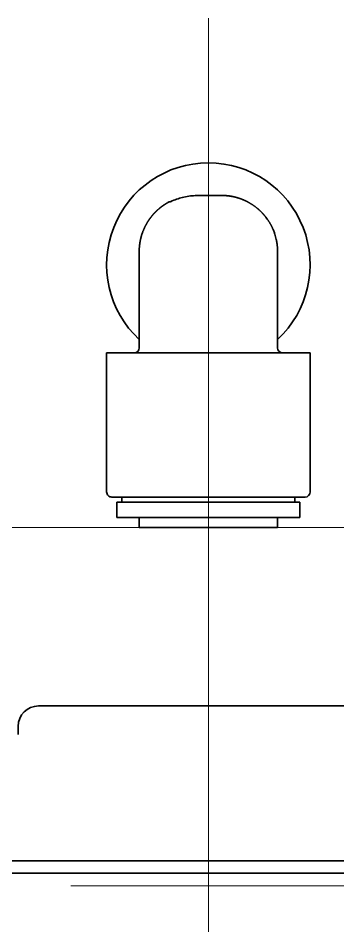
# Model space of a CAD drawing. Extents: x 53 to 4125, y 6244 to 9910.
# Drawn here: x 644.2 to 675.6, y 8003 to 8092.1 of the extents above; entities that cross this region are included whole.
import ezdxf

# ---------------------------------------------------------------- set-up
doc = ezdxf.new("R2010")
doc.units = 0
doc.header["$LTSCALE"] = 5
doc.layers.get('0').update_dxf_attribs({"linetype": 'CONTINUOUS', "lineweight": 0})
doc.layers.add('ORTHO$15', color=7, linetype='CONTINUOUS', true_color=0xffffff)

msp = doc.modelspace()

# ---------------------------------------------------------------- linework, layer by layer
at = {"color": 4}
for p, q in [((662.855, 8092.102), (662.855, 7992.102)), ((612.855, 8042.102), (712.855, 8042.102))]:
    msp.add_line(p, q, dxfattribs=at)
at = {"color": 6}
msp.add_line((649.326, 8006.946), (749.326, 8006.946), dxfattribs=at)
at = {"layer": 'ORTHO$15', "color": 7, "linetype": 'Continuous', "lineweight": 35, "extrusion": (0, 1, 0)}
for p, q in [((661.555, 8074.702), (664.155, 8074.702)), ((656.055, 8059.752), (656.055, 8069.202)), ((669.655, 8069.202), (669.655, 8059.752)), ((672.855, 8059.252), (652.855, 8059.252)), ((652.855, 8059.252), (652.855, 8045.602)), ((672.855, 8045.602), (672.855, 8059.252)), ((672.355, 8045.102), (653.355, 8045.102)), ((654.355, 8045.102), (654.355, 8044.602)), ((671.355, 8044.602), (671.355, 8045.102)), ((653.855, 8044.602), (671.855, 8044.602)), ((653.855, 8044.602), (653.855, 8043.102)), ((671.855, 8043.102), (671.855, 8044.602)), ((671.855, 8043.102), (653.855, 8043.102)), ((656.055, 8043.102), (656.055, 8042.102)), ((669.655, 8042.102), (669.655, 8043.102)), ((669.655, 8042.102), (656.055, 8042.102)), ((646.155, 8024.602), (688.528, 8024.602)), ((644.155, 8022.602), (644.155, 8021.802)), ((690.157, 8009.402), (56.255, 8009.402)), ((122.905, 8008.202), (694.631, 8008.202))]:
    msp.add_line(p, q, dxfattribs=at)
at = {"layer": 'ORTHO$15', "color": 7, "linetype": 'Continuous', "lineweight": 35}
for centre, radius, start, end in [((662.855, 8067.902), 10, 312.84794, 227.15202), ((655.555, 8059.752), 0.5, 270, 0), ((670.155, 8059.752), 0.5, 180, 270), ((653.355, 8045.602), 0.5, 179.99998, 269.99998), ((672.355, 8045.602), 0.5, 269.99998, 359.99998), ((646.155, 8022.602), 2, 90, 180)]:
    msp.add_arc(centre, radius, start, end, dxfattribs=at)
for points, knots in [([(659.183, 8074.122), (659.057, 8074.081), (658.914, 8074.023), (658.816, 8073.971), (658.792, 8073.957)], [0, 0, 0, 0, 0.723431, 1, 1, 1, 1]), ([(661.555, 8074.687), (661.354, 8074.679), (660.948, 8074.64), (660.124, 8074.48), (659.54, 8074.279), (659.164, 8074.115)], [0, 0, 0, 0, 0.271967, 0.533633, 1, 1, 1, 1]), ([(664.155, 8074.702), (664.167, 8074.702), (664.189, 8074.702), (664.222, 8074.702), (664.255, 8074.701), (664.288, 8074.7), (664.321, 8074.7), (664.354, 8074.698), (664.387, 8074.697), (664.42, 8074.696), (664.454, 8074.694), (664.487, 8074.692), (664.52, 8074.69), (664.553, 8074.688), (664.586, 8074.685), (664.619, 8074.682), (664.652, 8074.68), (664.685, 8074.676), (664.718, 8074.673), (664.751, 8074.67), (664.784, 8074.666), (664.817, 8074.662), (664.85, 8074.658), (664.883, 8074.654), (664.916, 8074.649), (664.949, 8074.644), (664.982, 8074.64), (665.015, 8074.635), (665.047, 8074.629), (665.08, 8074.624), (665.113, 8074.618), (665.146, 8074.612), (665.178, 8074.606), (665.211, 8074.6), (665.244, 8074.593), (665.276, 8074.587), (665.309, 8074.58), (665.341, 8074.573), (665.374, 8074.565), (665.406, 8074.558), (665.439, 8074.55), (665.471, 8074.542), (665.504, 8074.534), (665.536, 8074.526), (665.568, 8074.518), (665.6, 8074.509), (665.632, 8074.5), (665.664, 8074.491), (665.696, 8074.482), (665.728, 8074.472), (665.76, 8074.463), (665.792, 8074.453), (665.824, 8074.443), (665.856, 8074.433), (665.888, 8074.422), (665.919, 8074.412), (665.951, 8074.401), (665.982, 8074.39), (666.014, 8074.379), (666.045, 8074.367), (666.077, 8074.356), (666.108, 8074.344), (666.139, 8074.332), (666.17, 8074.32), (666.201, 8074.307), (666.232, 8074.295), (666.263, 8074.282), (666.303, 8074.266), (666.351, 8074.245), (666.408, 8074.22), (666.464, 8074.194), (666.521, 8074.167), (666.577, 8074.14), (666.634, 8074.112), (666.69, 8074.083), (666.746, 8074.054), (666.802, 8074.024), (666.857, 8073.993), (666.913, 8073.961), (666.968, 8073.929), (667.023, 8073.895), (667.078, 8073.861), (667.133, 8073.827), (667.187, 8073.791), (667.241, 8073.755), (667.295, 8073.718), (667.348, 8073.68), (667.402, 8073.642), (667.455, 8073.603), (667.507, 8073.563), (667.56, 8073.522), (667.612, 8073.48), (667.663, 8073.438), (667.715, 8073.395), (667.766, 8073.351), (667.816, 8073.307), (667.866, 8073.262), (667.916, 8073.216), (667.965, 8073.169), (668.014, 8073.121), (668.063, 8073.073), (668.111, 8073.024), (668.142, 8072.991), (668.158, 8072.974)], [0, 0, 0, 0, 0.007246, 0.014493, 0.021741, 0.028991, 0.036242, 0.043494, 0.050748, 0.058003, 0.065259, 0.072517, 0.079777, 0.087038, 0.094301, 0.101566, 0.108833, 0.116101, 0.123372, 0.130644, 0.137918, 0.145195, 0.152473, 0.159754, 0.167037, 0.174322, 0.18161, 0.1889, 0.196192, 0.203487, 0.210784, 0.218084, 0.225386, 0.232692, 0.24, 0.24731, 0.254624, 0.26194, 0.26926, 0.276582, 0.283908, 0.291236, 0.298568, 0.305903, 0.313241, 0.320582, 0.327927, 0.335275, 0.342627, 0.349982, 0.35734, 0.364702, 0.372068, 0.379438, 0.386811, 0.394188, 0.401569, 0.408954, 0.416342, 0.423735, 0.431132, 0.438533, 0.445937, 0.453347, 0.46076, 0.468178, 0.4756, 0.483026, 0.496775, 0.510581, 0.524444, 0.538365, 0.552343, 0.566381, 0.580476, 0.59463, 0.608844, 0.623117, 0.637449, 0.651842, 0.666295, 0.680808, 0.695382, 0.710017, 0.724713, 0.739471, 0.754291, 0.769172, 0.784116, 0.799122, 0.814192, 0.829324, 0.844519, 0.859778, 0.8751, 0.890487, 0.905937, 0.921452, 0.937032, 0.952676, 0.968386, 0.98416, 1, 1, 1, 1]), ([(657.47, 8072.884), (657.478, 8072.893), (657.493, 8072.909), (657.515, 8072.934), (657.538, 8072.959), (657.561, 8072.983), (657.584, 8073.007), (657.607, 8073.031), (657.631, 8073.055), (657.654, 8073.079), (657.677, 8073.102), (657.701, 8073.125), (657.725, 8073.149), (657.748, 8073.171), (657.772, 8073.194), (657.796, 8073.217), (657.82, 8073.239), (657.844, 8073.261), (657.869, 8073.283), (657.893, 8073.305), (657.917, 8073.327), (657.942, 8073.348), (657.967, 8073.37), (657.991, 8073.391), (658.016, 8073.412), (658.041, 8073.433), (658.066, 8073.453), (658.091, 8073.474), (658.116, 8073.494), (658.141, 8073.514), (658.166, 8073.534), (658.192, 8073.554), (658.217, 8073.573), (658.243, 8073.592), (658.268, 8073.612), (658.294, 8073.63), (658.319, 8073.649), (658.345, 8073.668), (658.371, 8073.686), (658.397, 8073.705), (658.423, 8073.723), (658.449, 8073.741), (658.475, 8073.758), (658.501, 8073.776), (658.527, 8073.793), (658.553, 8073.81), (658.58, 8073.827), (658.606, 8073.844), (658.632, 8073.861), (658.659, 8073.877), (658.685, 8073.894), (658.712, 8073.91), (658.738, 8073.926), (658.765, 8073.942), (658.783, 8073.952), (658.792, 8073.957)], [0, 0, 0, 0, 0.019944, 0.039845, 0.059704, 0.079521, 0.099296, 0.119028, 0.138718, 0.158366, 0.177972, 0.197536, 0.217058, 0.236539, 0.255977, 0.275374, 0.294729, 0.314042, 0.333314, 0.352545, 0.371734, 0.390881, 0.409988, 0.429053, 0.448077, 0.46706, 0.486002, 0.504902, 0.523762, 0.542582, 0.56136, 0.580098, 0.598795, 0.617452, 0.636068, 0.654643, 0.673179, 0.691674, 0.710129, 0.728543, 0.746918, 0.765253, 0.783548, 0.801803, 0.820018, 0.838193, 0.856329, 0.874426, 0.892483, 0.9105, 0.928478, 0.946417, 0.964317, 0.982178, 1, 1, 1, 1]), ([(656.814, 8071.99), (656.821, 8072), (656.833, 8072.021), (656.851, 8072.052), (656.87, 8072.082), (656.889, 8072.113), (656.908, 8072.143), (656.927, 8072.173), (656.946, 8072.203), (656.966, 8072.233), (656.986, 8072.263), (657.006, 8072.293), (657.026, 8072.322), (657.047, 8072.352), (657.067, 8072.381), (657.088, 8072.41), (657.109, 8072.439), (657.13, 8072.468), (657.152, 8072.497), (657.173, 8072.526), (657.195, 8072.554), (657.217, 8072.582), (657.239, 8072.611), (657.261, 8072.639), (657.284, 8072.666), (657.306, 8072.694), (657.329, 8072.722), (657.352, 8072.749), (657.375, 8072.777), (657.399, 8072.804), (657.422, 8072.831), (657.446, 8072.858), (657.462, 8072.875), (657.47, 8072.884)], [0, 0, 0, 0, 0.032544, 0.065067, 0.097571, 0.130056, 0.162521, 0.194966, 0.227392, 0.259799, 0.292186, 0.324554, 0.356903, 0.389233, 0.421545, 0.453837, 0.486111, 0.518365, 0.550602, 0.582819, 0.615019, 0.6472, 0.679362, 0.711507, 0.743633, 0.775741, 0.807831, 0.839904, 0.871958, 0.903995, 0.936014, 0.968016, 1, 1, 1, 1]), ([(668.158, 8072.974), (668.158, 8072.974), (668.158, 8072.974), (668.158, 8072.974), (668.159, 8072.973), (668.159, 8072.973), (668.16, 8072.972), (668.16, 8072.972), (668.161, 8072.971), (668.162, 8072.97), (668.163, 8072.969), (668.165, 8072.967), (668.166, 8072.966), (668.167, 8072.964), (668.169, 8072.963), (668.171, 8072.961), (668.172, 8072.959), (668.174, 8072.957), (668.176, 8072.955), (668.179, 8072.952), (668.181, 8072.95), (668.183, 8072.947), (668.186, 8072.944), (668.189, 8072.941), (668.191, 8072.938), (668.194, 8072.935), (668.197, 8072.932), (668.201, 8072.929), (668.204, 8072.925), (668.207, 8072.921), (668.211, 8072.918), (668.214, 8072.914), (668.218, 8072.909), (668.222, 8072.905), (668.226, 8072.901), (668.23, 8072.896), (668.234, 8072.892), (668.239, 8072.887), (668.243, 8072.882), (668.248, 8072.877), (668.252, 8072.872), (668.257, 8072.866), (668.262, 8072.861), (668.267, 8072.855), (668.272, 8072.849), (668.277, 8072.843), (668.283, 8072.837), (668.288, 8072.831), (668.294, 8072.825), (668.299, 8072.818), (668.305, 8072.812), (668.311, 8072.805), (668.331, 8072.782), (668.363, 8072.745), (668.406, 8072.693), (668.479, 8072.602), (668.58, 8072.471), (668.676, 8072.336), (668.74, 8072.241), (668.775, 8072.187), (668.81, 8072.132), (668.845, 8072.076), (668.88, 8072.018), (668.915, 8071.959), (668.949, 8071.899), (668.983, 8071.838), (669.016, 8071.776), (669.049, 8071.712), (669.082, 8071.648), (669.114, 8071.582), (669.135, 8071.537), (669.146, 8071.515)], [0, 0, 0, 0, 0.000072, 0.00024, 0.000507, 0.000875, 0.001344, 0.001915, 0.002586, 0.003359, 0.004234, 0.00521, 0.006287, 0.007466, 0.008746, 0.010127, 0.01161, 0.013195, 0.014881, 0.016668, 0.018557, 0.020547, 0.022639, 0.024832, 0.027126, 0.029523, 0.03202, 0.034619, 0.03732, 0.040122, 0.043025, 0.04603, 0.049136, 0.052344, 0.055653, 0.059064, 0.062576, 0.06619, 0.069905, 0.073722, 0.07764, 0.08166, 0.085781, 0.090003, 0.094327, 0.098753, 0.10328, 0.107908, 0.112638, 0.11747, 0.122403, 0.127437, 0.132573, 0.172413, 0.210134, 0.245735, 0.368661, 0.489602, 0.52566, 0.562252, 0.599377, 0.637035, 0.675227, 0.713952, 0.753212, 0.793006, 0.833335, 0.874199, 0.915597, 0.957531, 1, 1, 1, 1]), ([(656.197, 8070.443), (656.197, 8070.444), (656.198, 8070.445), (656.198, 8070.448), (656.199, 8070.452), (656.201, 8070.457), (656.202, 8070.463), (656.204, 8070.47), (656.206, 8070.478), (656.208, 8070.487), (656.21, 8070.498), (656.213, 8070.509), (656.216, 8070.522), (656.22, 8070.535), (656.223, 8070.55), (656.227, 8070.566), (656.232, 8070.583), (656.236, 8070.6), (656.241, 8070.619), (656.247, 8070.639), (656.252, 8070.661), (656.259, 8070.683), (656.265, 8070.706), (656.272, 8070.73), (656.287, 8070.782), (656.311, 8070.861), (656.347, 8070.969), (656.385, 8071.079), (656.424, 8071.182), (656.461, 8071.274), (656.494, 8071.356), (656.529, 8071.435), (656.564, 8071.512), (656.599, 8071.586), (656.634, 8071.659), (656.67, 8071.729), (656.706, 8071.797), (656.742, 8071.863), (656.778, 8071.928), (656.802, 8071.969), (656.814, 8071.99)], [0, 0, 0, 0, 0.001084, 0.002835, 0.005255, 0.008345, 0.012105, 0.016535, 0.021635, 0.027404, 0.033844, 0.040955, 0.048735, 0.057185, 0.066306, 0.076097, 0.086558, 0.09769, 0.109492, 0.121964, 0.135106, 0.148918, 0.163401, 0.178554, 0.194377, 0.260115, 0.3281, 0.398332, 0.47081, 0.524543, 0.577151, 0.628633, 0.67899, 0.728222, 0.776329, 0.823312, 0.86917, 0.913904, 0.957514, 1, 1, 1, 1]), ([(669.146, 8071.514), (669.148, 8071.511), (669.153, 8071.498), (669.165, 8071.473), (669.186, 8071.425), (669.226, 8071.333), (669.279, 8071.204), (669.336, 8071.051), (669.4, 8070.862), (669.467, 8070.638), (669.522, 8070.414), (669.559, 8070.232), (669.584, 8070.088), (669.606, 8069.944), (669.62, 8069.826), (669.63, 8069.734), (669.636, 8069.668), (669.641, 8069.601), (669.646, 8069.535), (669.649, 8069.468), (669.652, 8069.402), (669.654, 8069.335), (669.655, 8069.269), (669.655, 8069.224), (669.655, 8069.202)], [0, 0, 0, 0, 0.005143, 0.01713, 0.034627, 0.070672, 0.141624, 0.208878, 0.274101, 0.391511, 0.502149, 0.563917, 0.625502, 0.686904, 0.748126, 0.776277, 0.804386, 0.832454, 0.86048, 0.888465, 0.916409, 0.944313, 0.972176, 1, 1, 1, 1]), ([(656.055, 8069.202), (656.055, 8069.203), (656.055, 8069.206), (656.055, 8069.214), (656.056, 8069.225), (656.056, 8069.241), (656.056, 8069.262), (656.056, 8069.303), (656.058, 8069.363), (656.06, 8069.44), (656.064, 8069.519), (656.07, 8069.611), (656.08, 8069.729), (656.094, 8069.859), (656.111, 8069.984), (656.127, 8070.09), (656.144, 8070.184), (656.159, 8070.266), (656.173, 8070.335), (656.186, 8070.393), (656.194, 8070.428), (656.197, 8070.443)], [0, 0, 0, 0, 0.002382, 0.008193, 0.017432, 0.030099, 0.046195, 0.06572, 0.128559, 0.190061, 0.250228, 0.316301, 0.411015, 0.534368, 0.629864, 0.715701, 0.791878, 0.858397, 0.915257, 0.962458, 1, 1, 1, 1])]:
    msp.add_open_spline(points, degree=3, knots=knots, dxfattribs=at)

doc.saveas('drawing.dxf')
